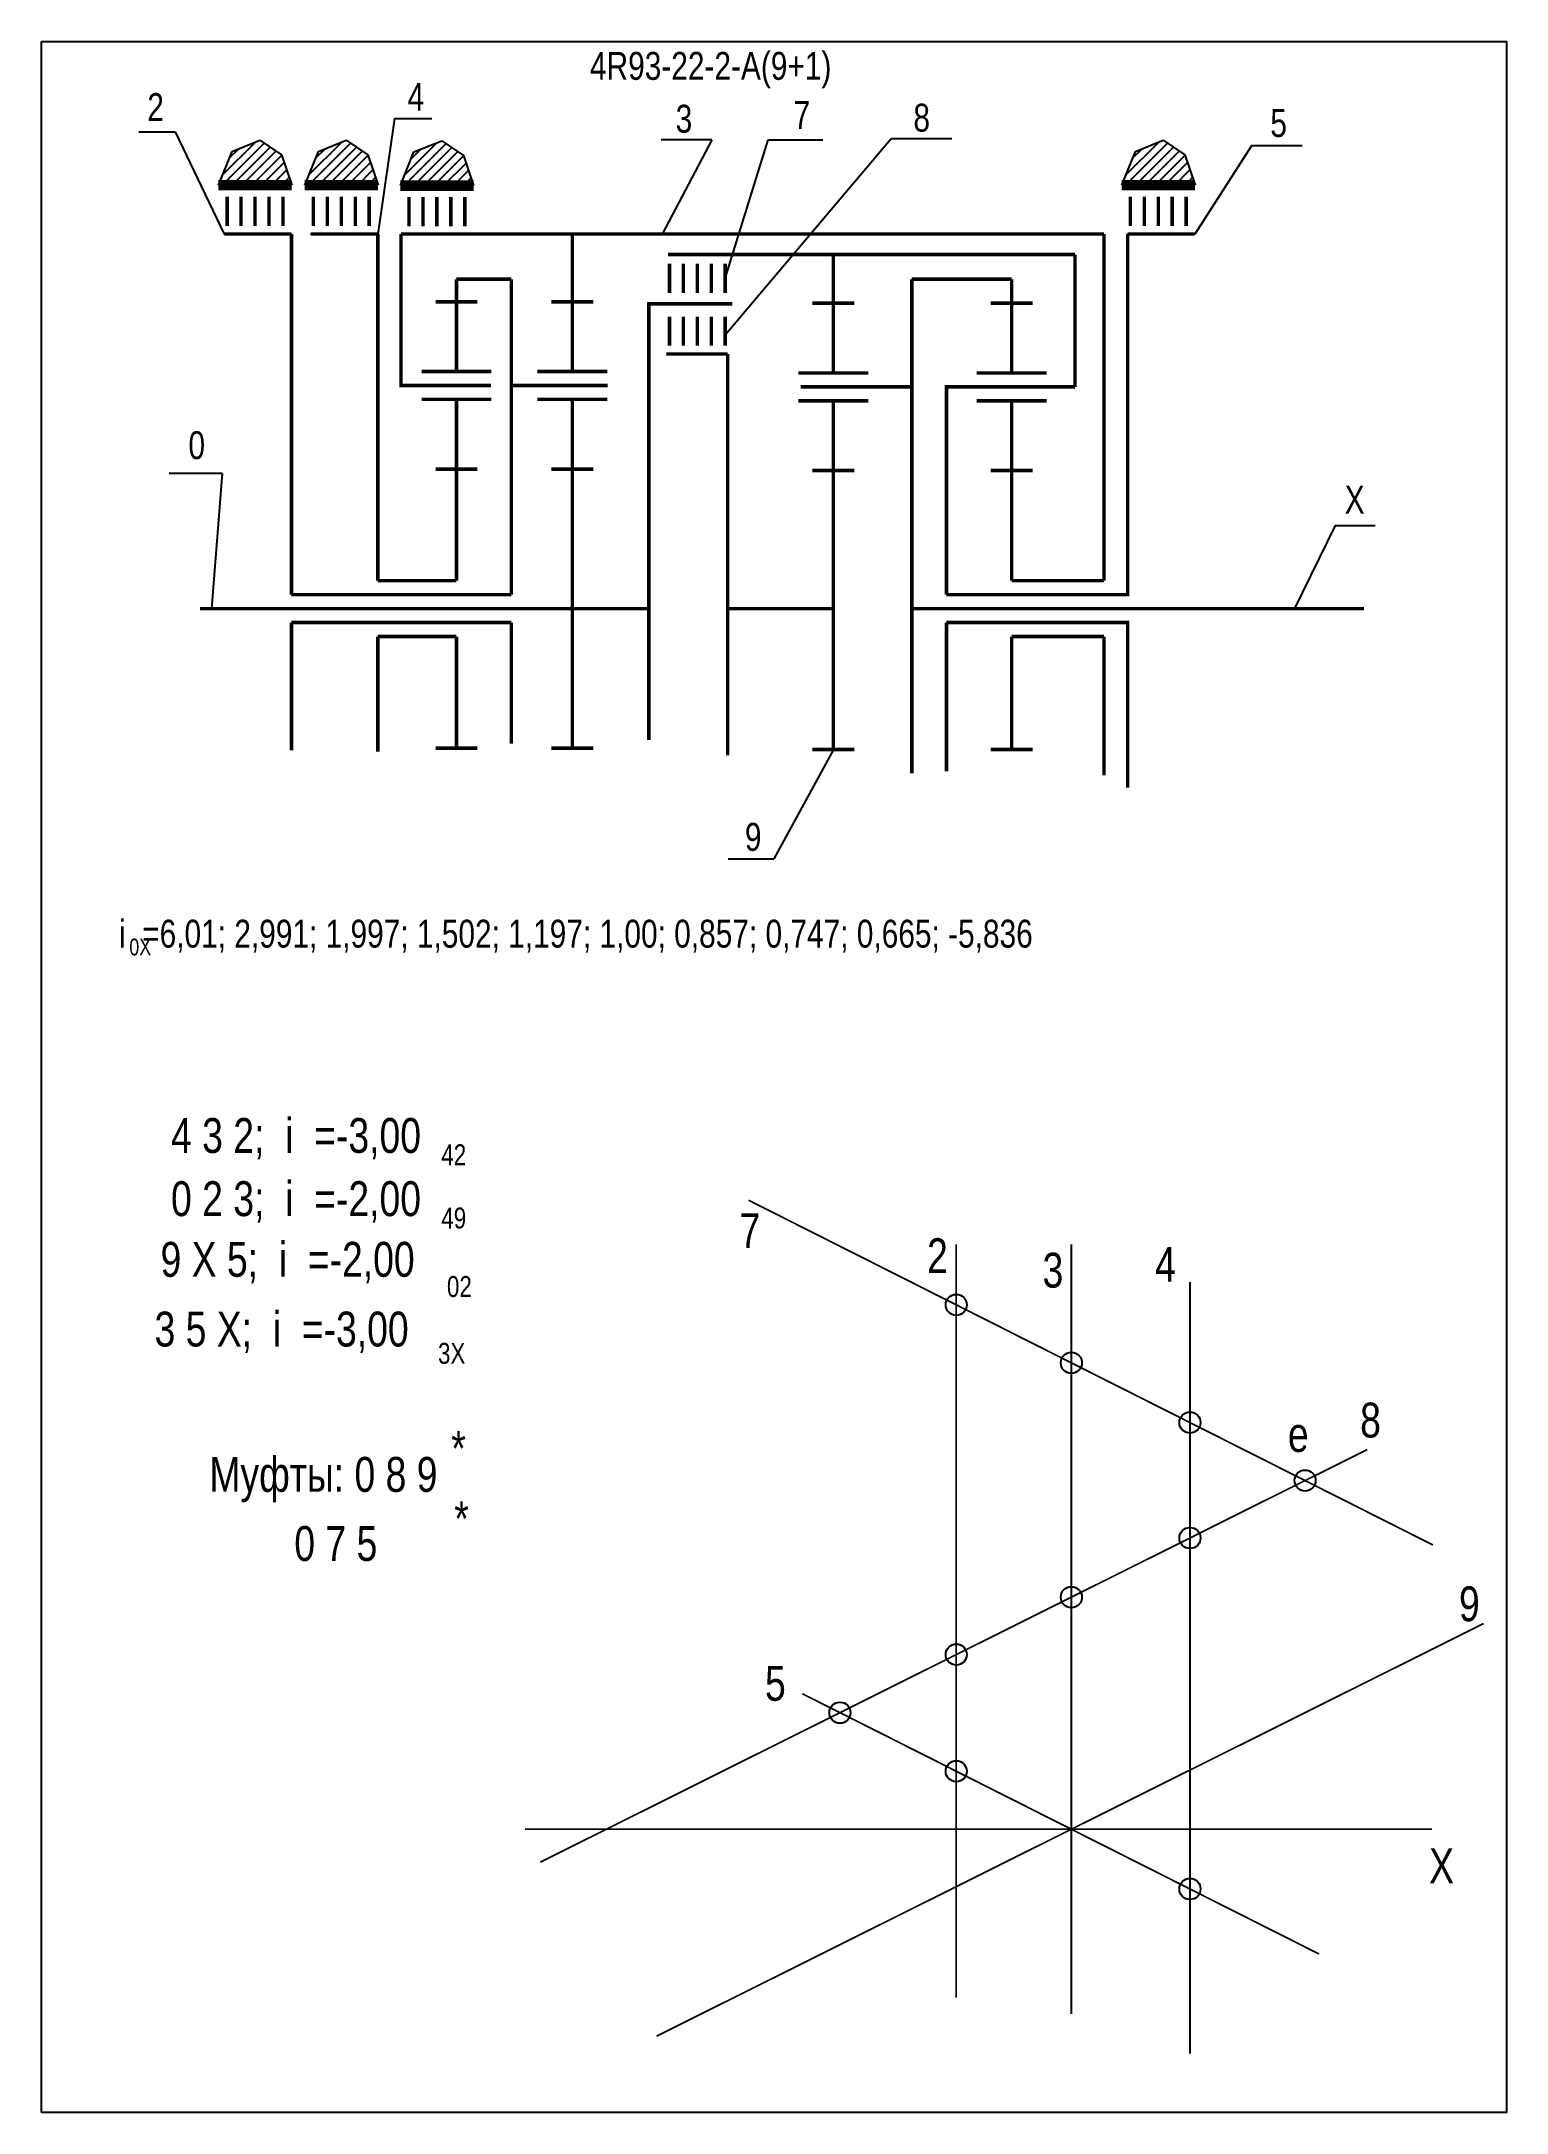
# Model space of a CAD drawing. Extents: x -352 to -142, y 153 to 450.
import ezdxf

# ---------------------------------------------------------------- set-up
doc = ezdxf.new("R2010")
doc.units = 0
doc.header["$LTSCALE"] = 15
doc.layers.get('DEFPOINTS').update_dxf_attribs({"linetype": 'CONTINUOUS'})
doc.layers.add('DIM', color=92, linetype='CONTINUOUS')
doc.layers.add('MAIN', color=5, linetype='CONTINUOUS')
doc.styles.add('AMK', font='amk.shx', dxfattribs={"width": 0.8})

msp = doc.modelspace()

# ---------------------------------------------------------------- hatches: boundary and pattern name
at = {"layer": 'DIM'}
h = msp.add_hatch(dxfattribs=at)
h.set_pattern_fill('_USER', color=0, angle=45, style=0, pattern_type=0)
h.set_pattern_definition([(45, (-74.8152, 3.5637), (-0.7071068, 0.7071068), [])])
h.paths.add_polyline_path([(-325.11, 434.08), (-327.06, 429.26), (-316.56, 429.26), (-318.01, 433.58), (-321.12, 435.7)])
h = msp.add_hatch(dxfattribs=at)
h.set_pattern_fill('_USER', color=0, angle=45, style=0, pattern_type=0)
h.set_pattern_definition([(45, (-62.4402, 3.5637), (-0.7071068, 0.7071068), [])])
h.paths.add_polyline_path([(-312.74, 434.08), (-314.68, 429.26), (-304.18, 429.26), (-305.63, 433.58), (-308.75, 435.7)])
h = msp.add_hatch(dxfattribs=at)
h.set_pattern_fill('_USER', color=0, angle=45, style=0, pattern_type=0)
h.set_pattern_definition([(45, (-48.7419, 3.4943), (-0.7071068, 0.7071068), [])])
h.paths.add_polyline_path([(-299.04, 434.01), (-300.98, 429.19), (-290.49, 429.19), (-291.93, 433.51), (-295.05, 435.63)])
h = msp.add_hatch(dxfattribs=at)
h.set_pattern_fill('_USER', color=0, angle=45, style=0, pattern_type=0)
h.set_pattern_definition([(45, (54.6597, 3.5637), (-0.7071068, 0.7071068), [])])
h.paths.add_polyline_path([(-195.64, 434.08), (-197.58, 429.26), (-187.08, 429.26), (-188.53, 433.58), (-191.65, 435.7)])

# ---------------------------------------------------------------- linework, layer by layer
at = {"layer": 'DEFPOINTS', "const_width": 0.25}
for points in [[(-152.99, 234.26), (-251.08, 283.7)], [(-221.31, 169.35), (-221.31, 277.39)], [(-204.81, 166.99), (-204.81, 277.35)], [(-187.81, 161.3), (-187.81, 271.99)], [(-280.93, 188.77), (-162.39, 247.95)], [(-169.32, 175.61), (-243.37, 212.93)], [(-283.13, 193.5), (-153.13, 193.5)]]:
    msp.add_lwpolyline(points, dxfattribs=at)
at = {"layer": 'DEFPOINTS', "color": 1, "const_width": 0.25}
msp.add_lwpolyline([(-264.26, 163.82), (-145.72, 222.99)], dxfattribs=at)
at = {"layer": 'DEFPOINTS'}
for centre in [(-221.31, 268.69), (-204.81, 260.38), (-187.81, 251.81), (-171.31, 243.5), (-187.81, 235.26), (-204.81, 226.77), (-221.31, 218.54), (-237.98, 210.21), (-221.31, 201.81), (-187.81, 184.93)]:
    msp.add_circle(centre, 1.51, dxfattribs=at)
at = {"layer": 'DIM', "color": 0}
for p, q in [((-338.47, 436.91), (-333.28, 436.91)), ((-333.28, 436.91), (-326.22, 422.25)), ((-301.83, 438.81), (-304.22, 422.25)), ((-301.83, 438.81), (-296.49, 438.81)), ((-327.06, 429.26), (-325.11, 434.08)), ((-325.11, 434.08), (-321.12, 435.7)), ((-321.12, 435.7), (-318.01, 433.58)), ((-314.68, 429.26), (-312.74, 434.08)), ((-312.74, 434.08), (-308.75, 435.7)), ((-308.75, 435.7), (-305.63, 433.58)), ((-300.98, 429.19), (-299.04, 434.01)), ((-299.04, 434.01), (-295.05, 435.63)), ((-295.05, 435.63), (-291.93, 433.51)), ((-256.34, 435.75), (-263.6, 435.75)), ((-256.34, 435.75), (-263.47, 422.25)), ((-254.53, 415.57), (-248.25, 435.75)), ((-254.42, 407.81), (-230.63, 435.96)), ((-248.25, 435.75), (-240.42, 435.75)), ((-230.63, 435.96), (-221.94, 435.96)), ((-197.58, 429.26), (-195.64, 434.08)), ((-195.64, 434.08), (-191.65, 435.7)), ((-191.65, 435.7), (-188.53, 433.58)), ((-178.98, 434.88), (-187.12, 422.25)), ((-171.72, 434.88), (-178.98, 434.88)), ((-318.01, 433.58), (-316.56, 429.26)), ((-305.63, 433.58), (-304.18, 429.26)), ((-291.93, 433.51), (-290.49, 429.19)), ((-188.53, 433.58), (-187.08, 429.26)), ((-316.59, 422.25), (-326.22, 422.25)), ((-304.22, 422.25), (-313.85, 422.25)), ((-187.12, 422.25), (-196.75, 422.25)), ((-326.54, 387.9), (-334.14, 387.9)), ((-326.54, 387.9), (-328.04, 368.53)), ((-167.01, 380.43), (-172.81, 368.53)), ((-167.01, 380.43), (-161.28, 380.43)), ((-238.92, 364.53), (-238.92, 364.53)), ((-238.92, 348.33), (-247.44, 332.67)), ((-254.01, 332.67), (-247.44, 332.67))]:
    msp.add_line(p, q, dxfattribs=at)
at = {"layer": 'DIM', "color": 0, "const_width": 0.5}
for points in [[(-316.59, 422.25), (-326.22, 422.25)], [(-316.59, 422.25), (-316.59, 370.53)], [(-304.22, 422.25), (-313.85, 422.25)], [(-304.22, 372.53), (-304.22, 422.25)], [(-297.74, 400.53), (-300.9, 400.53), (-300.9, 422.25)], [(-300.9, 422.25), (-200.14, 422.25)], [(-222.71, 370.53), (-196.75, 370.53), (-196.75, 422.25)], [(-200.14, 422.25), (-200.14, 372.53)], [(-187.12, 422.25), (-196.75, 422.25)], [(-204.29, 419.31), (-262.64, 419.31)], [(-204.29, 400.33), (-204.29, 419.31)], [(-292.94, 415.77), (-285.07, 415.77)], [(-285.07, 415.77), (-285.07, 370.53)], [(-227.68, 415.77), (-213.36, 415.77)], [(-227.68, 415.77), (-227.68, 344.93)], [(-253.41, 412.24), (-265.38, 412.24), (-265.38, 349.7)], [(-254.07, 405.05), (-262.88, 405.05)], [(-254.07, 405.05), (-254.07, 368.53)], [(-218.27, 400.33), (-222.71, 400.33), (-222.71, 370.53)], [(-213.36, 372.53), (-200.14, 372.53)], [(-329.72, 368.53), (-265.38, 368.53)], [(-316.59, 370.53), (-285.07, 370.53)], [(-254.07, 368.53), (-238.7, 368.53)], [(-254.07, 368.53), (-254.07, 347.48)], [(-227.68, 368.53), (-162.85, 368.53)], [(-316.59, 366.53), (-285.07, 366.53)], [(-316.59, 366.53), (-316.59, 348.19)], [(-285.07, 366.53), (-285.07, 349.18)], [(-222.71, 366.53), (-196.75, 366.53), (-196.75, 342.84)], [(-222.71, 366.53), (-222.71, 345.21)], [(-304.22, 364.53), (-304.22, 348.04)], [(-213.36, 364.53), (-200.14, 364.53)], [(-200.14, 364.53), (-200.14, 344.64)]]:
    msp.add_lwpolyline(points, dxfattribs=at)
at = {"layer": 'DIM', "color": 0}
for points in [[(-304.22, 372.53, 0.5, 0.5, 0), (-292.94, 372.53, 0.5, 0.5, 0)], [(-304.22, 364.53, 0.5, 0.5, 0), (-292.94, 364.53, 0.5, 0.5, 0)]]:
    msp.add_lwpolyline(points, format="xyseb", dxfattribs=at)
at = {"layer": 'MAIN'}
for points in [[(-352.43, 152.87), (-352.43, 449.87)], [(-352.43, 449.87), (-142.43, 449.87), (-142.43, 152.87), (-352.43, 152.87)]]:
    msp.add_lwpolyline(points, dxfattribs=at)
at = {"layer": 'MAIN', "color": 0}
for points, const_width in [([(-327.06, 429.26), (-316.56, 429.26)], 1.5), ([(-317.82, 427.61), (-317.82, 423.41)], 0.5), ([(-314.68, 429.26), (-304.18, 429.26)], 1.5), ([(-305.45, 427.61), (-305.45, 423.41)], 0.5), ([(-300.98, 429.19), (-290.49, 429.19)], 1.5), ([(-291.75, 427.54), (-291.75, 423.34)], 0.5), ([(-197.58, 429.26), (-187.08, 429.26)], 1.5), ([(-188.35, 427.61), (-188.35, 423.41)], 0.5), ([(-276.33, 412.53), (-276.33, 422.25)], 0.5), ([(-238.92, 412.33), (-238.92, 419.31)], 0.5), ([(-292.94, 412.53), (-292.94, 415.77)], 0.5), ([(-254.42, 417.98), (-254.42, 413.78)], 0.5), ([(-213.36, 402.33), (-213.36, 415.77)], 0.5), ([(-292.94, 412.53), (-295.94, 412.53)], 0.5), ([(-292.94, 402.53), (-292.94, 412.53)], 0.5), ([(-292.94, 412.53), (-289.94, 412.53)], 0.5), ([(-276.33, 412.53), (-279.33, 412.53)], 0.5), ([(-276.33, 402.53), (-276.33, 412.53)], 0.5), ([(-276.33, 412.53), (-273.33, 412.53)], 0.5), ([(-254.42, 410.42), (-254.42, 406.22)], 0.5), ([(-238.92, 412.33), (-241.92, 412.33)], 0.5), ([(-238.92, 402.33), (-238.92, 412.33)], 0.5), ([(-238.92, 412.33), (-235.92, 412.33)], 0.5), ([(-213.36, 412.33), (-216.36, 412.33)], 0.5), ([(-213.36, 412.33), (-210.36, 412.33)], 0.5), ([(-292.94, 398.53), (-297.94, 398.53)], 0.5), ([(-288, 400.53), (-297.74, 400.53)], 0.5), ([(-292.94, 388.53), (-292.94, 398.53), (-287.94, 398.53)], 0.5), ([(-271.27, 400.53), (-285.07, 400.53)], 0.5), ([(-276.33, 398.53), (-281.33, 398.53)], 0.5), ([(-276.33, 388.53), (-276.33, 398.53), (-271.33, 398.53)], 0.5), ([(-238.92, 398.33), (-243.92, 398.33)], 0.5), ([(-227.68, 400.33), (-243.62, 400.33)], 0.5), ([(-238.92, 388.33), (-238.92, 398.33), (-233.92, 398.33)], 0.5), ([(-213.36, 398.33), (-218.36, 398.33)], 0.5), ([(-204.29, 400.33), (-218.27, 400.33)], 0.5), ([(-213.36, 388.33), (-213.36, 398.33), (-208.36, 398.33)], 0.5), ([(-292.94, 388.53), (-295.94, 388.53)], 0.5), ([(-292.94, 372.53), (-292.94, 388.53)], 0.5), ([(-292.94, 388.53), (-289.94, 388.53)], 0.5), ([(-276.33, 388.53), (-279.33, 388.53)], 0.5), ([(-276.33, 368.53), (-276.33, 388.53)], 0.5), ([(-276.33, 388.53), (-273.33, 388.53)], 0.5), ([(-238.92, 388.33), (-241.92, 388.33)], 0.5), ([(-238.92, 368.53), (-238.92, 388.33)], 0.5), ([(-238.92, 388.33), (-235.92, 388.33)], 0.5), ([(-213.36, 388.33), (-216.36, 388.33)], 0.5), ([(-213.36, 372.53), (-213.36, 388.33)], 0.5), ([(-213.36, 388.33), (-210.36, 388.33)], 0.5), ([(-276.33, 368.53), (-276.33, 348.53)], 0.5), ([(-238.92, 368.53), (-238.92, 348.33)], 0.5), ([(-292.94, 364.53), (-292.94, 348.53)], 0.5), ([(-213.36, 364.53), (-213.36, 348.33)], 0.5), ([(-292.94, 348.53), (-295.94, 348.53)], 0.5), ([(-292.94, 348.53), (-289.94, 348.53)], 0.5), ([(-276.33, 348.53), (-279.33, 348.53)], 0.5), ([(-276.33, 348.53), (-273.33, 348.53)], 0.5), ([(-238.92, 348.33), (-241.92, 348.33)], 0.5), ([(-238.92, 348.33), (-235.92, 348.33)], 0.5), ([(-213.36, 348.33), (-216.36, 348.33)], 0.5), ([(-213.36, 348.33), (-210.36, 348.33)], 0.5)]:
    msp.add_lwpolyline(points, dxfattribs=dict(at, const_width=const_width))
for points in [[(-325.82, 427.61, 0.5, 0.5, 0), (-325.82, 423.41, 0.5, 0.5, 0)], [(-323.82, 427.61, 0.5, 0.5, 0), (-323.82, 423.41, 0.5, 0.5, 0)], [(-321.82, 427.61, 0.5, 0.5, 0), (-321.82, 423.41, 0.5, 0.5, 0)], [(-319.82, 427.61, 0.5, 0.5, 0), (-319.82, 423.41, 0.5, 0.5, 0)], [(-313.45, 427.61, 0.5, 0.5, 0), (-313.45, 423.41, 0.5, 0.5, 0)], [(-311.45, 427.61, 0.5, 0.5, 0), (-311.45, 423.41, 0.5, 0.5, 0)], [(-309.45, 427.61, 0.5, 0.5, 0), (-309.45, 423.41, 0.5, 0.5, 0)], [(-307.45, 427.61, 0.5, 0.5, 0), (-307.45, 423.41, 0.5, 0.5, 0)], [(-299.75, 427.54, 0.5, 0.5, 0), (-299.75, 423.34, 0.5, 0.5, 0)], [(-297.75, 427.54, 0.5, 0.5, 0), (-297.75, 423.34, 0.5, 0.5, 0)], [(-295.75, 427.54, 0.5, 0.5, 0), (-295.75, 423.34, 0.5, 0.5, 0)], [(-293.75, 427.54, 0.5, 0.5, 0), (-293.75, 423.34, 0.5, 0.5, 0)], [(-196.35, 427.61, 0.5, 0.5, 0), (-196.35, 423.41, 0.5, 0.5, 0)], [(-194.35, 427.61, 0.5, 0.5, 0), (-194.35, 423.41, 0.5, 0.5, 0)], [(-192.35, 427.61, 0.5, 0.5, 0), (-192.35, 423.41, 0.5, 0.5, 0)], [(-190.35, 427.61, 0.5, 0.5, 0), (-190.35, 423.41, 0.5, 0.5, 0)], [(-262.42, 417.98, 0.5, 0.5, 0), (-262.42, 413.78, 0.5, 0.5, 0)], [(-260.42, 417.98, 0.5, 0.5, 0), (-260.42, 413.78, 0.5, 0.5, 0)], [(-258.42, 417.98, 0.5, 0.5, 0), (-258.42, 413.78, 0.5, 0.5, 0)], [(-256.42, 417.98, 0.5, 0.5, 0), (-256.42, 413.78, 0.5, 0.5, 0)], [(-262.42, 410.42, 0.5, 0.5, 0), (-262.42, 406.22, 0.5, 0.5, 0)], [(-260.42, 410.42, 0.5, 0.5, 0), (-260.42, 406.22, 0.5, 0.5, 0)], [(-258.42, 410.42, 0.5, 0.5, 0), (-258.42, 406.22, 0.5, 0.5, 0)], [(-256.42, 410.42, 0.5, 0.5, 0), (-256.42, 406.22, 0.5, 0.5, 0)], [(-287.94, 402.53, 0.5, 0.5, 0), (-297.94, 402.53, 0.5, 0.5, 0)], [(-271.33, 402.53, 0.5, 0.5, 0), (-281.33, 402.53, 0.5, 0.5, 0)], [(-233.92, 402.33, 0.5, 0.5, 0), (-243.92, 402.33, 0.5, 0.5, 0)], [(-208.36, 402.33, 0.5, 0.5, 0), (-218.36, 402.33, 0.5, 0.5, 0)]]:
    msp.add_lwpolyline(points, format="xyseb", dxfattribs=at)

# ---------------------------------------------------------------- texts
at = {"layer": 'DIM', "color": 0, "style": 'AMK', "width": 0.8}
for s, height, p in [('4R93-22-2-A(9+1)', 4, (-273.81, 444.36)), ('4', 4, (-299.96, 439.92)), ('2', 4, (-337.26, 438.45)), ('3', 4, (-261.53, 436.78)), ('7', 4, (-244.63, 437.32)), ('8', 4, (-227.45, 436.93)), ('5', 4, (-176.29, 436.16)), ('0', 4, (-331.36, 389.97)), ('X', 4, (-165.63, 382.16)), ('9', 4, (-251.6, 333.8)), ('i  =6,01; 2,991; 1,997; 1,502; 1,197; 1,00; 0,857; 0,747; 0,665; -5,836', 4, (-341.32, 319.92)), ('0X', 2.4, (-339.84, 318.81)), ('    4 3 2;  i  =-3,00', 5, (-339.8, 290.48)), ('42', 3, (-295.12, 288.71)), ('    0 2 3;  i  =-2,00', 5, (-339.8, 281.42)), ('49', 3, (-295.12, 279.64)), ('7', 5, (-252.37, 276.83)), ('     9 X 5;  i  =-2,00', 5, (-342.79, 272.72)), ('2', 5, (-225.49, 273.24)), ('3', 5, (-208.94, 271.17)), ('4', 5, (-192.8, 272)), ('02', 3, (-294.31, 269.82)), ('     3 5 X;  i  =-3,00', 5, (-343.65, 262.72)), ('3X', 3, (-295.59, 260.24)), ('8', 5, (-163.42, 249.67)), ('*', 5, (-293.69, 245.61)), ('e', 5, (-173.77, 247.61)), ('Муфты: 0 8 9', 5, (-328.36, 241.88)), ('*', 5, (-293.26, 235.54)), ('       0 7 5', 5, (-326.59, 231.97)), ('9', 5, (-149.25, 223.32)), ('5', 5, (-248.72, 211.92)), ('X', 5, (-153.53, 185.74))]:
    msp.add_text(s, height=height, dxfattribs=at).set_placement(p)

doc.saveas('drawing.dxf')
